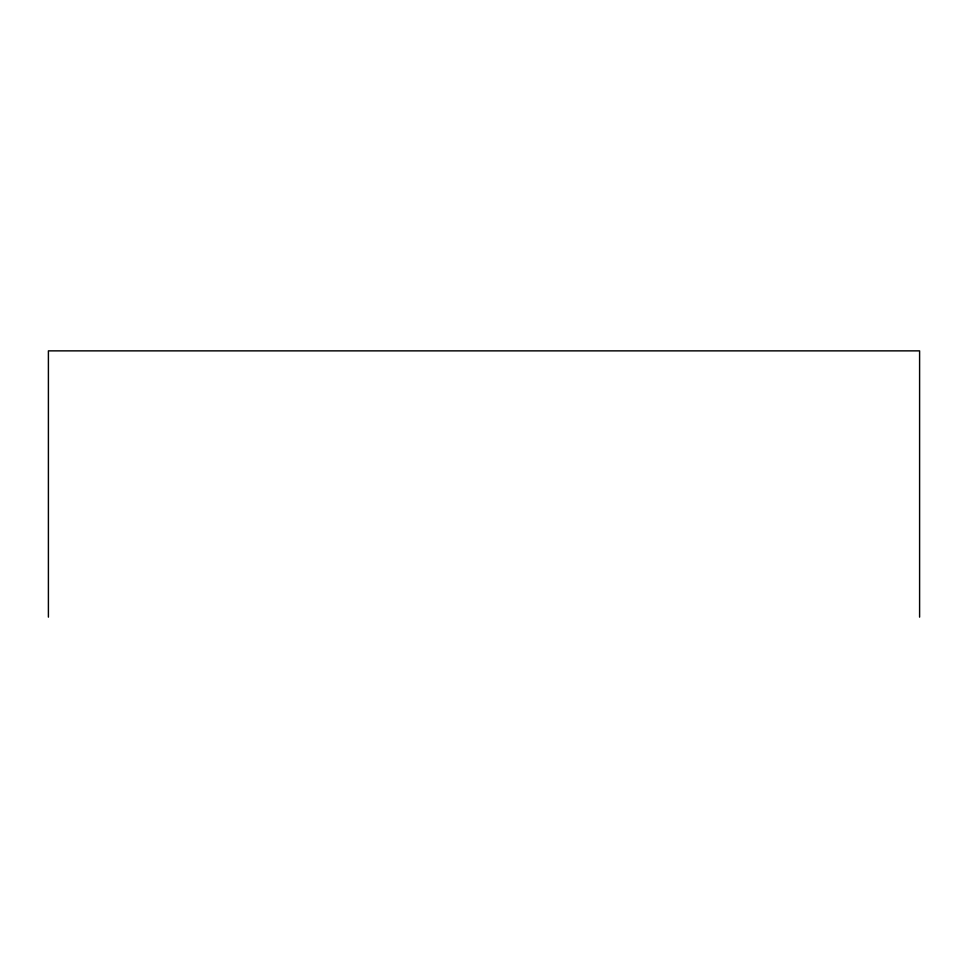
<?xml version="1.0" encoding="UTF-8"?>
<svg xmlns="http://www.w3.org/2000/svg" width="968" height="968" viewBox="0 0 968 968"><rect width="100%" height="100%" fill="white"/><g stroke="black" fill="none" stroke-linecap="round" stroke-linejoin="round"><path stroke-width="1.45" d="M919.6 617.136L919.6 350.864L48.4 350.864L48.4 617.136"/></g></svg>
